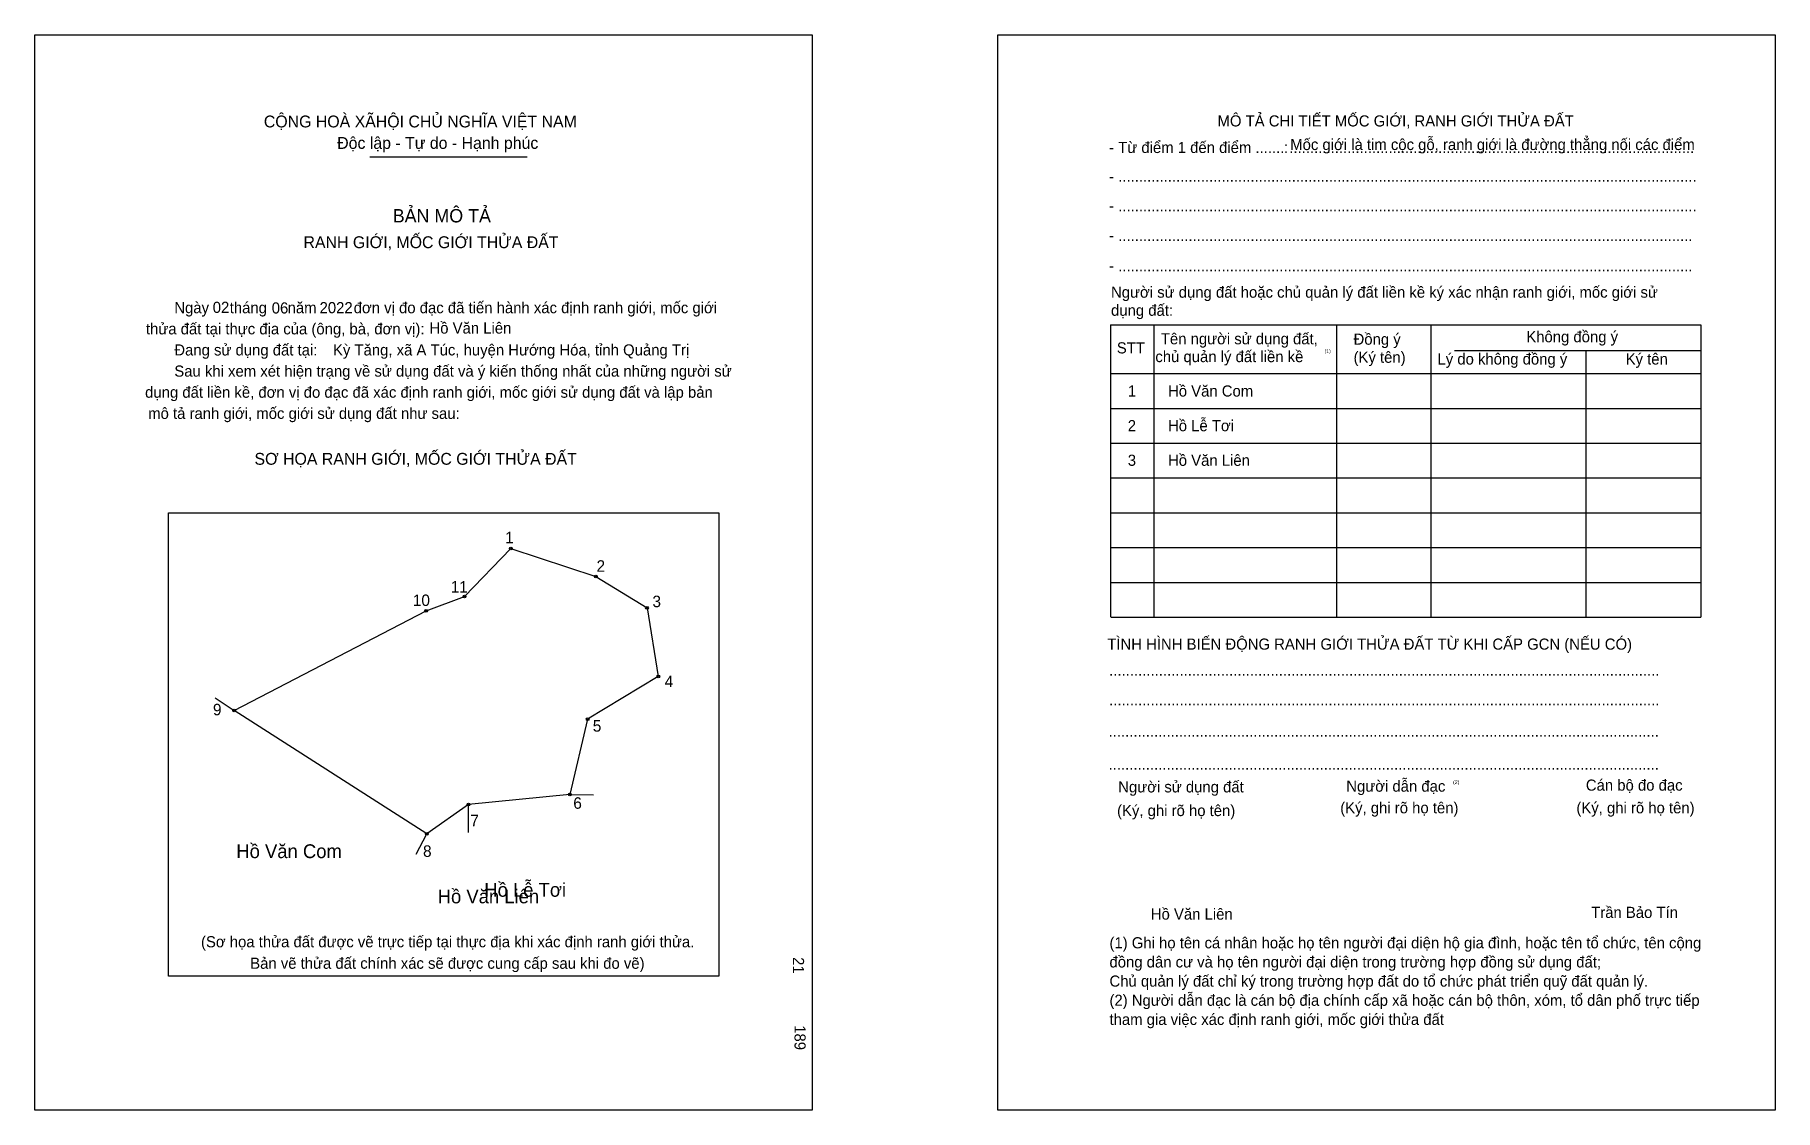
# Model space of a CAD drawing. Extents: x 549124 to 549582, y 1825486 to 1825769.
import ezdxf

# ---------------------------------------------------------------- set-up
doc = ezdxf.new("R2010")
doc.units = 0
for name, color, linetype in [('bmtKhungInTrang1', 7, 'Continuous'), ('bmtKhungInTrang2', 7, 'Continuous'), ('bmtNoiDung', 7, 'Continuous'), ('bmtTemplate', 7, 'Continuous'), ('CanhThua', 7, 'Continuous'), ('MocDinhThua', 7, 'Continuous'), ('RauThua', 7, 'Continuous'), ('SoHieuDinhThua', 7, 'Continuous'), ('TenChuLanCan', 7, 'Continuous')]:
    doc.layers.add(name, color=color, linetype=linetype)

msp = doc.modelspace()

# ---------------------------------------------------------------- linework, layer by layer
at = {"layer": 'bmtKhungInTrang1'}
msp.add_lwpolyline([(549123.82, 1825768.97), (549328.6, 1825768.97), (549328.6, 1825485.74), (549123.82, 1825485.74)], close=True, dxfattribs=at)
at = {"layer": 'bmtKhungInTrang2'}
msp.add_lwpolyline([(549377.43, 1825768.97), (549582.21, 1825768.97), (549582.21, 1825485.74), (549377.43, 1825485.74)], close=True, dxfattribs=at)
at = {"layer": 'bmtTemplate'}
for p, q in [((549212.06, 1825736.87), (549253.47, 1825736.87)), ((549418.51, 1825692.58), (549418.51, 1825615.58)), ((549466.68, 1825692.58), (549466.68, 1825615.58)), ((549491.47, 1825692.67), (549491.47, 1825615.58)), ((549562.6, 1825692.58), (549562.6, 1825615.58)), ((549497.75, 1825685.79), (549562.6, 1825685.79)), ((549407.28, 1825679.74), (549562.6, 1825679.74)), ((549407.28, 1825670.58), (549562.6, 1825670.58)), ((549407.28, 1825661.41), (549562.6, 1825661.41)), ((549407.28, 1825652.25), (549562.6, 1825652.25)), ((549407.28, 1825643.08), (549562.6, 1825643.08)), ((549407.28, 1825633.91), (549562.6, 1825633.91)), ((549407.28, 1825624.75), (549562.6, 1825624.75)), ((549407.28, 1825615.58), (549562.6, 1825615.58))]:
    msp.add_line(p, q, dxfattribs=at)
for points in [[(549407.18, 1825692.58), (549562.6, 1825692.58)], [(549407.18, 1825692.58), (549407.18, 1825615.58)], [(549532.37, 1825685.7), (549532.37, 1825615.58)]]:
    msp.add_lwpolyline(points, dxfattribs=at)
msp.add_lwpolyline([(549159.05, 1825521.01), (549159.05, 1825643.07), (549303.95, 1825643.07), (549303.95, 1825521.01)], close=True, dxfattribs=at)
at = {"layer": 'CanhThua'}
for p, q in [((549236.98, 1825621.06), (549249.22, 1825633.65)), ((549249.22, 1825633.65), (549271.56, 1825626.32)), ((549271.56, 1825626.32), (549285.06, 1825618.05)), ((549226.87, 1825617.28), (549236.98, 1825621.06)), ((549176.35, 1825591.04), (549226.87, 1825617.28)), ((549285.06, 1825618.05), (549288.04, 1825599.95)), ((549288.04, 1825599.95), (549269.43, 1825588.74)), ((549227.05, 1825558.51), (549176.35, 1825591.04)), ((549269.43, 1825588.74), (549264.74, 1825568.91)), ((549238.02, 1825566.27), (549227.05, 1825558.51)), ((549264.74, 1825568.91), (549238.02, 1825566.27))]:
    msp.add_line(p, q, dxfattribs=at)
at = {"layer": 'MocDinhThua'}
for centre in [(549249.22, 1825633.65), (549271.56, 1825626.32), (549236.98, 1825621.06), (549226.87, 1825617.28), (549285.06, 1825618.05), (549288.04, 1825599.95), (549176.35, 1825591.04), (549269.43, 1825588.74), (549238.02, 1825566.27), (549264.74, 1825568.91), (549227.05, 1825558.51)]:
    msp.add_circle(centre, 0.363, dxfattribs=at)
at = {"layer": 'RauThua'}
for p, q in [((549171.34, 1825594.38), (549176.35, 1825591.04)), ((549238.02, 1825558.85), (549238.02, 1825566.27)), ((549264.74, 1825568.91), (549270.94, 1825568.83)), ((549224.27, 1825553.16), (549227.05, 1825558.51))]:
    msp.add_line(p, q, dxfattribs=at)

# ---------------------------------------------------------------- texts
at = {"layer": 'bmtNoiDung'}
for s, p in [('02', (549170.68, 1825695.73)), ('06', (549186.22, 1825695.57)), ('2022', (549198.82, 1825695.64)), ('Hồ Văn Liên', (549227.77, 1825690.28)), ('Kỳ Tăng, xã A Túc, huyện Hướng Hóa, tỉnh Quảng Trị', (549202.35, 1825684.52)), ('1', (549411.69, 1825673.7)), ('Hồ Văn Com ', (549422.29, 1825673.7)), ('2', (549411.69, 1825664.57)), ('Hồ Lễ Tơi ', (549422.29, 1825664.57)), ('3', (549411.69, 1825655.45)), ('Hồ Văn Liên ', (549422.29, 1825655.45)), ('Hồ Văn Liên', (549417.76, 1825535.93))]:
    msp.add_text(s, height=2.93, dxfattribs=at).set_placement(p)
for s, p in [('21', (549323.5, 1825526.05)), ('189', (549323.91, 1825508.12))]:
    msp.add_text(s, height=2.93, rotation=270, dxfattribs=at).set_placement(p)
at = {"layer": 'bmtTemplate'}
for s, height, p in [('CỘNG HOÀ XÃHỘI CHỦ NGHĨA VIỆT NAM', 3.1254, (549184.14, 1825744.58)), ('MÔ TẢ CHI TIẾT MỐC GIỚI, RANH GIỚI THỬA ĐẤT', 2.9289, (549435.33, 1825744.83)), ('Độc lập - Tự do - Hạnh phúc', 3.1254, (549203.46, 1825738.93)), ('- Từ điểm 1 đến điểm .......', 2.9289, (549406.78, 1825737.84)), (':', 2.93, (549452.8, 1825737.84)), ('Mốc giới là tim cộc gỗ, ranh giới là đường thẳng nối các điểm', 2.9289, (549454.48, 1825738.62)), ('..................................................................................................', 2.9289, (549454.24, 1825737.84)), ('- ............................................................................................................................................', 2.92891, (549406.78, 1825730.25)), ('BẢN MÔ TẢ', 3.516, (549218.09, 1825719.56)), ('- ............................................................................................................................................', 2.92891, (549406.78, 1825722.46)), ('RANH GIỚI, MỐC GIỚI THỬA ĐẤT', 3.1254, (549194.59, 1825712.78)), ('- ...........................................................................................................................................', 2.92891, (549406.78, 1825714.67)), ('- ...........................................................................................................................................', 2.92891, (549406.78, 1825706.7)), ('Ngày     tháng     năm         đơn vị đo đạc đã tiến hành xác định ranh giới, mốc giới ', 2.93, (549160.56, 1825695.64)), ('Người sử dụng đất hoặc chủ quản lý đất liền kề ký xác nhận ranh giới, mốc giới sử', 2.9289, (549407.28, 1825699.73)), ('dụng đất:', 2.929, (549407.28, 1825694.96)), ('thửa đất tại thực địa của (ông, bà, đơn vị):', 2.93, (549153.09, 1825690.07)), ('Tên người sử dụng đất,', 2.9289, (549420.4, 1825687.45)), ('Đồng ý', 2.929, (549471.16, 1825687.35)), ('Không đồng ý', 2.9289, (549516.65, 1825688)), ('Đang sử dụng đất tại:', 2.93, (549160.56, 1825684.51)), ('STT', 2.929, (549408.81, 1825685.06)), ('chủ quản lý đất liền kề', 2.9289, (549418.96, 1825682.76)), ('(1)', 0.977, (549463.51, 1825685.17)), ('(Ký tên)', 2.929, (549471.16, 1825682.59)), ('Lý do không đồng ý', 2.9289, (549493.26, 1825682.13)), ('Ký tên', 2.929, (549542.82, 1825682.13)), ('Sau khi xem xét hiện trạng về sử dụng đất và ý kiến thống nhất của những người sử ', 2.93, (549160.56, 1825678.94)), ('dụng đất liền kề, đơn vị đo đạc đã xác định ranh giới, mốc giới sử dụng đất và lập bản', 2.93, (549152.87, 1825673.38)), ('mô tả ranh giới, mốc giới sử dụng đất như sau:', 2.93, (549153.68, 1825667.81)), ('SƠ HỌA RANH GIỚI, MỐC GIỚI THỬA ĐẤT', 3.1254, (549181.67, 1825655.73)), ('TÌNH HÌNH BIẾN ĐỘNG RANH GIỚI THỬA ĐẤT TỪ KHI CẤP GCN (NẾU CÓ)', 2.9289, (549406.29, 1825607.03)), ('.....................................................................................................................................', 2.9333, (549406.78, 1825600.14)), ('.....................................................................................................................................', 2.9333, (549406.78, 1825592.35)), ('.....................................................................................................................................', 2.9333, (549406.63, 1825584.1)), ('.....................................................................................................................................', 2.9333, (549406.63, 1825575.39)), ('Người sử dụng đất', 2.9289, (549409.17, 1825569.43)), ('Người dẫn đạc', 2.9289, (549469.24, 1825569.62)), ('(2)', 0.977, (549497.37, 1825571.64)), ('Cán bộ đo đạc', 2.9289, (549532.34, 1825569.89)), ('(Ký, ghi rõ họ tên)', 2.9289, (549408.87, 1825563.2)), ('(Ký, ghi rõ họ tên)', 2.9289, (549467.65, 1825563.93)), ('(Ký, ghi rõ họ tên)', 2.9289, (549529.85, 1825563.93)), ('Trần Bảo Tín', 2.9289, (549533.74, 1825536.37)), ('(Sơ họa thửa đất được vẽ trực tiếp tại thực địa khi xác định ranh giới thửa.', 2.93, (549167.59, 1825528.64)), ('(1) Ghi họ tên cá nhân hoặc họ tên người đại diện hộ gia đình, hoặc tên tổ chức, tên cộng', 2.9289, (549406.87, 1825528.36)), ('Bản vẽ thửa đất chính xác sẽ được cung cấp sau khi đo vẽ)', 2.93, (549180.55, 1825522.98)), ('đồng dân cư và họ tên người đại diện trong trường hợp đồng sử dụng đất;', 2.9289, (549406.87, 1825523.32)), ('Chủ quản lý đất chỉ ký trong trường hợp đất do tổ chức phát triển quỹ đất quản lý.', 2.9289, (549406.87, 1825518.28)), ('(2) Người dẫn đạc là cán bộ địa chính cấp xã hoặc cán bộ thôn, xóm, tổ dân phố trực tiếp', 2.9289, (549406.87, 1825513.23)), ('tham gia việc xác định ranh giới, mốc giới thửa đất', 2.9289, (549406.87, 1825508.19))]:
    msp.add_text(s, height=height, dxfattribs=at).set_placement(p)
at = {"layer": 'SoHieuDinhThua'}
for s, height, p in [('1', 3.03, (549247.71, 1825635.07)), ('2', 3.03, (549271.77, 1825627.55)), ('10', 3.026, (549223.39, 1825618.53)), ('11', 3.026, (549233.36, 1825622.08)), ('3', 3.03, (549286.49, 1825618.22)), ('4', 3.03, (549289.72, 1825597.16)), ('9', 3.03, (549170.74, 1825589.74)), ('5', 3.03, (549270.78, 1825585.45)), ('6', 3.03, (549265.65, 1825565.12)), ('7', 3.03, (549238.52, 1825560.5)), ('8', 3.03, (549226.07, 1825552.46))]:
    msp.add_text(s, height=height, dxfattribs=at).set_placement(p)
at = {"layer": 'TenChuLanCan'}
for s, height, p in [('Hồ Văn Com', 3.631, (549176.89, 1825552.13)), ('Hồ Văn Liên', 3.6308, (549229.93, 1825540.22)), ('Hồ Lễ Tơi', 3.631, (549242.21, 1825541.96))]:
    msp.add_text(s, height=height, dxfattribs=at).set_placement(p)

doc.saveas('drawing.dxf')
